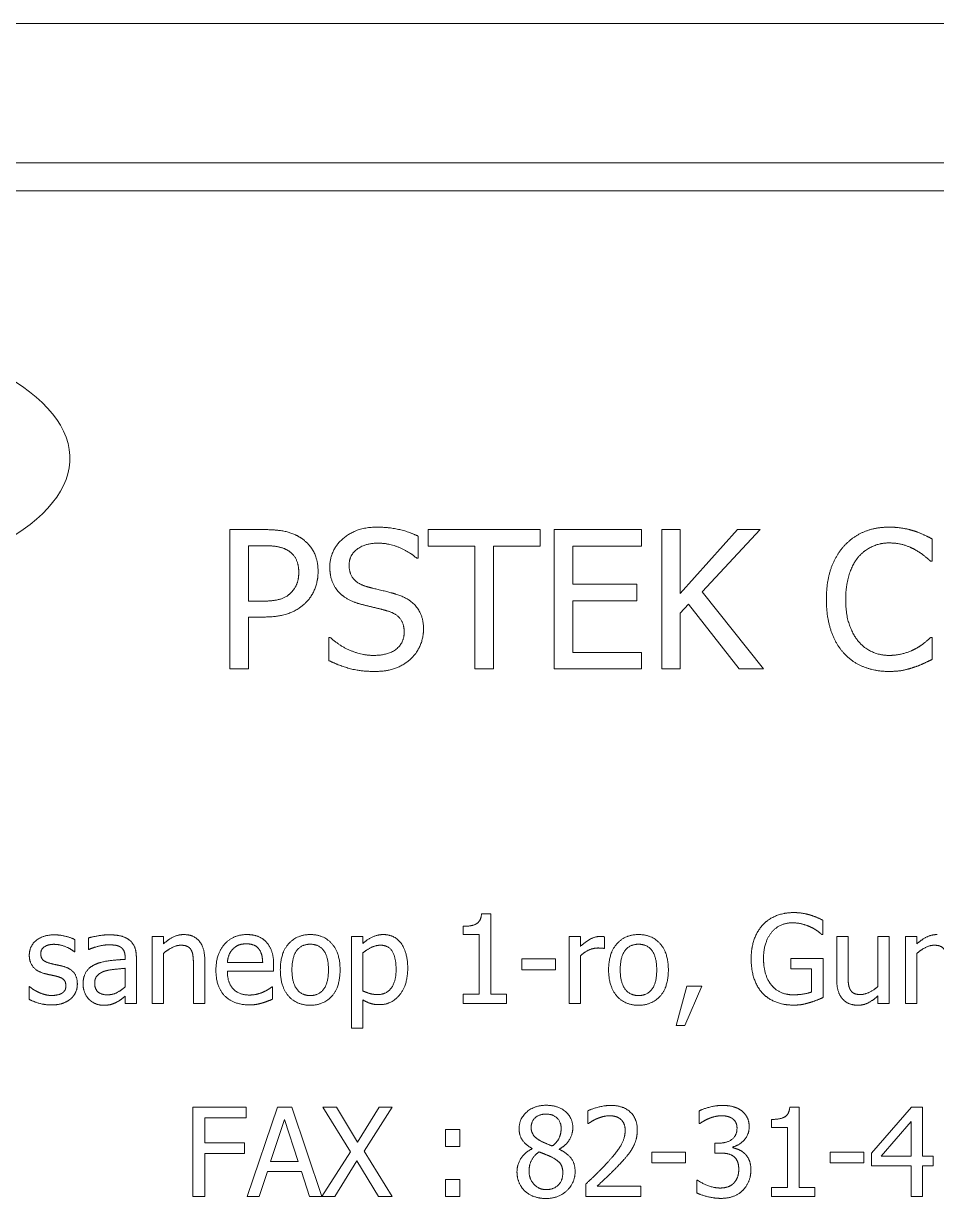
# Model space of a CAD drawing. Header units: millimetres. Extents: x 0 to 10092, y 0 to 7128.
# Drawn here: x 3963.74 to 3996.51, y 2644.05 to 2686.21 of the extents above; entities that cross this region are included whole.
import ezdxf

# ---------------------------------------------------------------- set-up
doc = ezdxf.new("R2010")
doc.units = ezdxf.units.MM
doc.header["$LTSCALE"] = 12
doc.layers.add('가시적인 것(ISO)', color=3, linetype='Continuous', lineweight=5, true_color=0x00ff00)

msp = doc.modelspace()

# ---------------------------------------------------------------- linework, layer by layer
at = {"layer": '가시적인 것(ISO)'}
for p, q in [((3908.142, 2686.209), (4058.142, 2686.209)), ((4048.142, 2681.209), (3918.142, 2681.209)), ((3919.058, 2680.209), (4047.225, 2680.209)), ((3971.154, 2663.048), (3971.154, 2668.048)), ((3971.154, 2668.048), (3972.411, 2668.048)), ((3977.905, 2667.813), (3977.905, 2667.019)), ((3978.265, 2667.456), (3978.265, 2668.048)), ((3978.265, 2668.048), (3982.285, 2668.048)), ((3982.285, 2668.048), (3982.285, 2667.456)), ((3982.791, 2663.048), (3982.791, 2668.048)), ((3982.791, 2668.048), (3985.919, 2668.048)), ((3985.919, 2668.048), (3985.919, 2667.456)), ((3986.649, 2663.048), (3986.649, 2668.048)), ((3986.649, 2668.048), (3987.313, 2668.048)), ((3987.313, 2665.75), (3989.364, 2668.048)), ((3987.313, 2668.048), (3987.313, 2665.75)), ((3990.174, 2668.048), (3988.103, 2665.815)), ((3989.364, 2668.048), (3990.174, 2668.048)), ((3996.349, 2667.715), (3996.349, 2666.913)), ((3972.37, 2667.472), (3971.819, 2667.472)), ((3971.819, 2667.472), (3971.819, 2665.479)), ((3979.943, 2667.456), (3978.265, 2667.456)), ((3979.943, 2663.048), (3979.943, 2667.456)), ((3980.607, 2667.456), (3980.607, 2663.048)), ((3982.285, 2667.456), (3980.607, 2667.456)), ((3985.919, 2667.456), (3983.456, 2667.456)), ((3983.456, 2667.456), (3983.456, 2666.087)), ((3977.905, 2667.019), (3977.856, 2667.019)), ((3996.349, 2666.913), (3996.296, 2666.913)), ((3983.456, 2666.087), (3985.753, 2666.087)), ((3985.753, 2666.087), (3985.753, 2665.495)), ((3988.103, 2665.815), (3990.295, 2663.048)), ((3971.819, 2665.479), (3972.273, 2665.479)), ((3985.753, 2665.495), (3983.456, 2665.495)), ((3983.456, 2665.495), (3983.456, 2663.639)), ((3987.605, 2665.374), (3987.313, 2665.045)), ((3989.432, 2663.048), (3987.605, 2665.374)), ((3972.382, 2664.912), (3971.819, 2664.912)), ((3971.819, 2664.912), (3971.819, 2663.048)), ((3987.313, 2665.045), (3987.313, 2663.048)), ((3974.7, 2663.348), (3974.7, 2664.182)), ((3974.7, 2664.182), (3974.748, 2664.182)), ((3996.3, 2664.182), (3996.349, 2664.182)), ((3996.349, 2664.182), (3996.349, 2663.388)), ((3983.456, 2663.639), (3985.919, 2663.639)), ((3985.919, 2663.639), (3985.919, 2663.048)), ((3971.819, 2663.048), (3971.154, 2663.048)), ((3980.607, 2663.048), (3979.943, 2663.048)), ((3985.919, 2663.048), (3982.791, 2663.048)), ((3987.313, 2663.048), (3986.649, 2663.048)), ((3990.295, 2663.048), (3989.432, 2663.048)), ((3980.179, 2654.259), (3980.511, 2654.259)), ((3980.511, 2654.259), (3980.511, 2651.375)), ((3979.518, 2653.52), (3979.518, 2653.813)), ((3992.43, 2654.031), (3992.43, 2653.517)), ((3965.588, 2653.333), (3965.588, 2652.9)), ((3966.075, 2652.986), (3966.075, 2653.398)), ((3968.362, 2651.049), (3968.362, 2653.45)), ((3968.362, 2653.45), (3968.767, 2653.45)), ((3968.767, 2653.45), (3968.767, 2653.183)), ((3975.519, 2650.164), (3975.519, 2653.45)), ((3975.519, 2653.45), (3975.924, 2653.45)), ((3975.924, 2653.45), (3975.924, 2653.198)), ((3980.099, 2653.52), (3979.518, 2653.52)), ((3980.099, 2651.375), (3980.099, 2653.52)), ((3983.325, 2651.049), (3983.325, 2653.45)), ((3983.325, 2653.45), (3983.73, 2653.45)), ((3983.73, 2653.45), (3983.73, 2653.092)), ((3984.598, 2653.437), (3984.598, 2653.017)), ((3992.43, 2653.517), (3992.393, 2653.517)), ((3992.928, 2651.891), (3992.928, 2653.45)), ((3992.928, 2653.45), (3993.332, 2653.45)), ((3993.332, 2653.45), (3993.332, 2652.081)), ((3994.408, 2651.656), (3994.408, 2653.45)), ((3994.408, 2653.45), (3994.813, 2653.45)), ((3994.813, 2653.45), (3994.813, 2651.049)), ((3995.399, 2653.45), (3995.803, 2653.45)), ((3995.399, 2651.049), (3995.399, 2653.45)), ((3995.803, 2653.45), (3995.803, 2653.183)), ((3966.098, 2652.986), (3966.075, 2652.986)), ((3984.598, 2653.017), (3984.577, 2653.017)), ((3965.588, 2652.9), (3965.567, 2652.9)), ((3967.39, 2652.628), (3967.39, 2652.706)), ((3967.794, 2652.69), (3967.794, 2651.049)), ((3968.767, 2652.843), (3968.767, 2651.049)), ((3970.248, 2652.607), (3970.248, 2651.049)), ((3971.059, 2652.516), (3972.327, 2652.516)), ((3975.924, 2652.861), (3975.924, 2651.497)), ((3981.629, 2652.255), (3981.629, 2652.644)), ((3981.629, 2652.644), (3982.84, 2652.644)), ((3982.84, 2652.644), (3982.84, 2652.255)), ((3983.73, 2652.752), (3983.73, 2651.049)), ((3991.281, 2652.286), (3991.281, 2652.659)), ((3991.281, 2652.659), (3992.443, 2652.659)), ((3992.443, 2652.659), (3992.443, 2651.261)), ((3995.803, 2652.843), (3995.803, 2651.049)), ((3967.39, 2651.64), (3967.39, 2652.306)), ((3969.843, 2651.049), (3969.843, 2652.418)), ((3972.721, 2652.208), (3971.059, 2652.208)), ((3972.721, 2652.428), (3972.721, 2652.208)), ((3982.84, 2652.255), (3981.629, 2652.255)), ((3992.023, 2652.286), (3991.281, 2652.286)), ((3992.023, 2651.458), (3992.023, 2652.286)), ((3963.941, 2651.194), (3963.941, 2651.648)), ((3963.941, 2651.648), (3963.962, 2651.648)), ((3972.654, 2651.637), (3972.677, 2651.637)), ((3972.677, 2651.637), (3972.677, 2651.197)), ((3987.166, 2650.253), (3987.544, 2651.661)), ((3988.081, 2651.661), (3987.479, 2650.253)), ((3987.544, 2651.661), (3988.081, 2651.661)), ((3967.39, 2651.049), (3967.39, 2651.303)), ((3979.518, 2651.049), (3979.518, 2651.375)), ((3979.518, 2651.375), (3980.099, 2651.375)), ((3980.511, 2651.375), (3981.079, 2651.375)), ((3981.079, 2651.375), (3981.079, 2651.049)), ((3994.408, 2651.049), (3994.408, 2651.313)), ((3967.794, 2651.049), (3967.39, 2651.049)), ((3968.767, 2651.049), (3968.362, 2651.049)), ((3970.248, 2651.049), (3969.843, 2651.049)), ((3975.924, 2651.171), (3975.924, 2650.164)), ((3981.079, 2651.049), (3979.518, 2651.049)), ((3983.73, 2651.049), (3983.325, 2651.049)), ((3994.813, 2651.049), (3994.408, 2651.049)), ((3995.803, 2651.049), (3995.399, 2651.049)), ((3975.924, 2650.164), (3975.519, 2650.164)), ((3987.479, 2650.253), (3987.166, 2650.253)), ((3969.825, 2644.119), (3969.825, 2647.319)), ((3969.825, 2647.319), (3971.739, 2647.319)), ((3971.739, 2647.319), (3971.739, 2646.94)), ((3971.775, 2644.119), (3972.854, 2647.319)), ((3972.854, 2647.319), (3973.377, 2647.319)), ((3973.377, 2647.319), (3974.455, 2644.121)), ((3975.473, 2645.721), (3974.485, 2647.319)), ((3974.485, 2647.319), (3974.972, 2647.319)), ((3974.972, 2647.319), (3975.735, 2646.066)), ((3975.735, 2646.066), (3976.513, 2647.319)), ((3976.972, 2647.319), (3975.971, 2645.742)), ((3976.513, 2647.319), (3976.972, 2647.319)), ((3983.997, 2646.738), (3983.997, 2647.194)), ((3987.99, 2646.735), (3987.99, 2647.189)), ((3991.242, 2647.329), (3991.574, 2647.329)), ((3991.574, 2647.329), (3991.574, 2644.445)), ((3994.18, 2645.669), (3995.612, 2647.319)), ((3995.612, 2647.319), (3996.006, 2647.319)), ((3996.006, 2647.319), (3996.006, 2645.563)), ((3971.739, 2646.94), (3970.25, 2646.94)), ((3970.25, 2646.94), (3970.25, 2646.038)), ((3973.105, 2646.883), (3972.613, 2645.376)), ((3973.601, 2645.376), (3973.105, 2646.883)), ((3984.02, 2646.738), (3983.997, 2646.738)), ((3988.016, 2646.735), (3987.99, 2646.735)), ((3990.581, 2646.59), (3990.581, 2646.883)), ((3991.162, 2646.59), (3990.581, 2646.59)), ((3991.162, 2644.445), (3991.162, 2646.59)), ((3995.593, 2646.813), (3994.517, 2645.563)), ((3995.593, 2645.563), (3995.593, 2646.813)), ((3978.885, 2645.908), (3978.885, 2646.52)), ((3978.885, 2646.52), (3979.399, 2646.52)), ((3979.399, 2646.52), (3979.399, 2645.908)), ((3970.25, 2646.038), (3971.676, 2646.038)), ((3971.676, 2646.038), (3971.676, 2645.659)), ((3975.971, 2645.742), (3976.972, 2644.119)), ((3979.399, 2645.908), (3978.885, 2645.908)), ((3981.995, 2645.828), (3981.995, 2645.841)), ((3982.97, 2645.822), (3982.97, 2645.809)), ((3988.555, 2645.677), (3988.555, 2646.032)), ((3988.555, 2646.032), (3988.698, 2646.032)), ((3989.193, 2645.898), (3989.193, 2645.867)), ((3971.676, 2645.659), (3970.25, 2645.659)), ((3970.25, 2645.659), (3970.25, 2644.119)), ((3972.613, 2645.376), (3973.601, 2645.376)), ((3974.455, 2644.121), (3975.473, 2645.721)), ((3975.706, 2645.395), (3974.913, 2644.119)), ((3976.484, 2644.119), (3975.706, 2645.395)), ((3986.292, 2645.325), (3986.292, 2645.714)), ((3986.292, 2645.714), (3987.503, 2645.714)), ((3987.503, 2645.325), (3986.292, 2645.325)), ((3987.503, 2645.714), (3987.503, 2645.325)), ((3988.737, 2645.677), (3988.555, 2645.677)), ((3992.692, 2645.325), (3992.692, 2645.714)), ((3992.692, 2645.714), (3993.903, 2645.714)), ((3993.903, 2645.325), (3992.692, 2645.325)), ((3993.903, 2645.714), (3993.903, 2645.325)), ((3994.18, 2645.218), (3994.18, 2645.669)), ((3994.517, 2645.563), (3995.593, 2645.563)), ((3996.006, 2645.563), (3996.387, 2645.563)), ((3996.387, 2645.563), (3996.387, 2645.218)), ((3972.496, 2645.013), (3972.205, 2644.119)), ((3973.717, 2645.013), (3972.496, 2645.013)), ((3974.008, 2644.119), (3973.717, 2645.013)), ((3995.593, 2645.218), (3994.18, 2645.218)), ((3995.593, 2644.119), (3995.593, 2645.218)), ((3996.387, 2645.218), (3996.006, 2645.218)), ((3996.006, 2645.218), (3996.006, 2644.119)), ((3978.885, 2644.119), (3978.885, 2644.731)), ((3978.885, 2644.731), (3979.399, 2644.731)), ((3979.399, 2644.731), (3979.399, 2644.119)), ((3983.929, 2644.119), (3983.929, 2644.573)), ((3984.331, 2644.49), (3985.903, 2644.49)), ((3985.903, 2644.49), (3985.903, 2644.119)), ((3987.902, 2644.248), (3987.902, 2644.702)), ((3987.902, 2644.702), (3987.933, 2644.702)), ((3970.25, 2644.119), (3969.825, 2644.119)), ((3972.205, 2644.119), (3971.775, 2644.119)), ((3974.913, 2644.119), (3974.008, 2644.119)), ((3976.972, 2644.119), (3976.484, 2644.119)), ((3979.399, 2644.119), (3978.885, 2644.119)), ((3985.903, 2644.119), (3983.929, 2644.119)), ((3990.581, 2644.119), (3990.581, 2644.445)), ((3990.581, 2644.445), (3991.162, 2644.445)), ((3992.142, 2644.119), (3990.581, 2644.119)), ((3991.574, 2644.445), (3992.142, 2644.445)), ((3992.142, 2644.445), (3992.142, 2644.119)), ((3996.006, 2644.119), (3995.593, 2644.119))]:
    msp.add_line(p, q, dxfattribs=at)
msp.add_ellipse((3952.052, 2670.607), major_axis=(-13.36, 0), ratio=0.39426, start_param=1.946253, end_param=5.837607, dxfattribs=at)
for points in [[(3974.736, 2666.707), (3974.736, 2667.314), (3975.684, 2668.137), (3976.418, 2668.137)], [(3976.418, 2668.137), (3976.839, 2668.137), (3977.585, 2667.971), (3977.905, 2667.813)], [(3993.18, 2667.448), (3993.48, 2667.784), (3994.299, 2668.137), (3994.805, 2668.137)], [(3994.805, 2668.137), (3995.056, 2668.137), (3995.498, 2668.064), (3995.684, 2668.007)], [(3972.411, 2668.048), (3972.856, 2668.048), (3973.48, 2667.902), (3973.719, 2667.736)], [(3973.719, 2667.736), (3973.999, 2667.545), (3974.315, 2666.958), (3974.315, 2666.54)], [(3995.684, 2668.007), (3995.847, 2667.955), (3996.183, 2667.805), (3996.349, 2667.715)], [(3973.261, 2667.282), (3973.103, 2667.387), (3972.682, 2667.472), (3972.37, 2667.472)], [(3973.622, 2666.52), (3973.622, 2666.78), (3973.444, 2667.16), (3973.261, 2667.282)], [(3976.462, 2667.562), (3976, 2667.562), (3975.429, 2667.128), (3975.429, 2666.775)], [(3977.856, 2667.019), (3977.617, 2667.237), (3976.872, 2667.562), (3976.462, 2667.562)], [(3992.556, 2665.544), (3992.556, 2666.172), (3992.876, 2667.104), (3993.18, 2667.448)], [(3994.801, 2667.57), (3994.481, 2667.57), (3993.91, 2667.306), (3993.695, 2667.055)], [(3995.733, 2667.331), (3995.543, 2667.436), (3995.093, 2667.57), (3994.801, 2667.57)], [(3996.296, 2666.913), (3996.207, 2666.994), (3995.932, 2667.221), (3995.733, 2667.331)], [(3993.695, 2667.055), (3993.484, 2666.8), (3993.249, 2666.026), (3993.249, 2665.544)], [(3973.338, 2665.779), (3973.488, 2665.929), (3973.622, 2666.281), (3973.622, 2666.52)], [(3974.315, 2666.54), (3974.315, 2666.216), (3974.084, 2665.633), (3973.877, 2665.43)], [(3975.06, 2665.803), (3974.906, 2665.969), (3974.736, 2666.415), (3974.736, 2666.707)], [(3975.429, 2666.775), (3975.429, 2666.459), (3975.765, 2666.083), (3976.082, 2665.997)], [(3976.082, 2665.997), (3976.292, 2665.941), (3976.904, 2665.795), (3977.107, 2665.734)], [(3972.273, 2665.479), (3972.678, 2665.479), (3973.176, 2665.609), (3973.338, 2665.779)], [(3975.887, 2665.361), (3975.628, 2665.43), (3975.218, 2665.637), (3975.06, 2665.803)], [(3977.107, 2665.734), (3977.621, 2665.576), (3978.099, 2664.94), (3978.099, 2664.474)], [(3973.877, 2665.43), (3973.618, 2665.175), (3972.917, 2664.912), (3972.382, 2664.912)], [(3976.791, 2665.134), (3976.56, 2665.199), (3976.175, 2665.288), (3975.887, 2665.361)], [(3977.406, 2664.369), (3977.406, 2664.668), (3977.111, 2665.041), (3976.791, 2665.134)], [(3993.184, 2663.615), (3992.885, 2663.939), (3992.556, 2664.912), (3992.556, 2665.544)], [(3993.249, 2665.544), (3993.249, 2665.029), (3993.496, 2664.288), (3993.711, 2664.032)], [(3976.292, 2663.534), (3976.843, 2663.534), (3977.406, 2663.992), (3977.406, 2664.369)], [(3978.099, 2664.474), (3978.099, 2664.178), (3977.86, 2663.611), (3977.646, 2663.412)], [(3974.748, 2664.182), (3975.077, 2663.874), (3975.907, 2663.534), (3976.292, 2663.534)], [(3993.711, 2664.032), (3993.922, 2663.785), (3994.485, 2663.534), (3994.801, 2663.534)], [(3995.77, 2663.781), (3995.952, 2663.886), (3996.223, 2664.105), (3996.3, 2664.182)], [(3994.793, 2662.959), (3994.307, 2662.959), (3993.484, 2663.287), (3993.184, 2663.615)], [(3994.801, 2663.534), (3995.089, 2663.534), (3995.579, 2663.676), (3995.77, 2663.781)], [(3976.341, 2662.959), (3975.798, 2662.959), (3975.036, 2663.186), (3974.7, 2663.348)], [(3977.646, 2663.412), (3977.406, 2663.194), (3976.799, 2662.959), (3976.341, 2662.959)], [(3995.684, 2663.104), (3995.466, 2663.032), (3995.093, 2662.959), (3994.793, 2662.959)], [(3996.349, 2663.388), (3996.183, 2663.311), (3995.891, 2663.169), (3995.684, 2663.104)], [(3979.518, 2653.813), (3979.848, 2653.813), (3980.159, 2654), (3980.179, 2654.259)], [(3990.277, 2653.867), (3990.472, 2654.078), (3991.042, 2654.306), (3991.382, 2654.306)], [(3991.382, 2654.306), (3991.545, 2654.306), (3991.841, 2654.259), (3991.976, 2654.218)], [(3991.976, 2654.218), (3992.085, 2654.186), (3992.349, 2654.072), (3992.43, 2654.031)], [(3989.857, 2652.651), (3989.857, 2653.038), (3990.075, 2653.65), (3990.277, 2653.867)], [(3991.333, 2653.938), (3990.871, 2653.938), (3990.301, 2653.243), (3990.301, 2652.664)], [(3991.989, 2653.787), (3991.859, 2653.852), (3991.525, 2653.938), (3991.333, 2653.938)], [(3992.393, 2653.517), (3992.313, 2653.587), (3992.144, 2653.715), (3991.989, 2653.787)], [(3963.951, 2652.773), (3963.951, 2653.1), (3964.441, 2653.507), (3964.846, 2653.507)], [(3964.846, 2653.507), (3965.046, 2653.507), (3965.45, 2653.409), (3965.588, 2653.333)], [(3966.075, 2653.398), (3966.187, 2653.429), (3966.604, 2653.507), (3966.809, 2653.507)], [(3966.809, 2653.507), (3967.058, 2653.507), (3967.398, 2653.429), (3967.532, 2653.328)], [(3967.532, 2653.328), (3967.665, 2653.23), (3967.794, 2652.916), (3967.794, 2652.69)], [(3968.767, 2653.183), (3968.948, 2653.346), (3969.298, 2653.517), (3969.495, 2653.517)], [(3969.495, 2653.517), (3969.848, 2653.517), (3970.248, 2653.051), (3970.248, 2652.607)], [(3970.649, 2652.236), (3970.649, 2652.822), (3971.264, 2653.517), (3971.759, 2653.517)], [(3971.759, 2653.517), (3971.982, 2653.517), (3972.327, 2653.388), (3972.454, 2653.25)], [(3972.96, 2652.249), (3972.96, 2652.851), (3973.551, 2653.517), (3974.034, 2653.517)], [(3974.034, 2653.517), (3974.521, 2653.517), (3975.105, 2652.854), (3975.105, 2652.249)], [(3975.924, 2653.198), (3976.074, 2653.336), (3976.443, 2653.517), (3976.658, 2653.517)], [(3976.658, 2653.517), (3977.07, 2653.517), (3977.532, 2652.864), (3977.532, 2652.314)], [(3983.73, 2653.092), (3983.95, 2653.289), (3984.279, 2653.45), (3984.435, 2653.45)], [(3984.435, 2653.45), (3984.497, 2653.45), (3984.559, 2653.445), (3984.598, 2653.437)], [(3984.741, 2652.249), (3984.741, 2652.851), (3985.332, 2653.517), (3985.814, 2653.517)], [(3985.814, 2653.517), (3986.302, 2653.517), (3986.885, 2652.854), (3986.885, 2652.249)], [(3995.803, 2653.183), (3995.985, 2653.346), (3996.335, 2653.517), (3996.532, 2653.517)], [(3964.838, 2653.167), (3964.638, 2653.167), (3964.364, 2652.999), (3964.364, 2652.83)], [(3965.567, 2652.9), (3965.411, 2653.025), (3965.033, 2653.167), (3964.838, 2653.167)], [(3966.806, 2653.149), (3966.666, 2653.149), (3966.288, 2653.066), (3966.098, 2652.986)], [(3967.226, 2653.069), (3967.149, 2653.118), (3966.926, 2653.149), (3966.806, 2653.149)], [(3967.39, 2652.706), (3967.39, 2652.846), (3967.304, 2653.02), (3967.226, 2653.069)], [(3969.389, 2653.134), (3969.239, 2653.134), (3968.92, 2652.973), (3968.767, 2652.843)], [(3969.765, 2652.955), (3969.716, 2653.045), (3969.54, 2653.134), (3969.389, 2653.134)], [(3969.843, 2652.418), (3969.843, 2652.584), (3969.812, 2652.869), (3969.765, 2652.955)], [(3971.256, 2652.996), (3971.166, 2652.9), (3971.072, 2652.669), (3971.059, 2652.516)], [(3971.736, 2653.185), (3971.575, 2653.185), (3971.35, 2653.09), (3971.256, 2652.996)], [(3972.19, 2652.999), (3972.12, 2653.09), (3971.899, 2653.185), (3971.736, 2653.185)], [(3972.327, 2652.516), (3972.322, 2652.68), (3972.255, 2652.918), (3972.19, 2652.999)], [(3972.454, 2653.25), (3972.584, 2653.113), (3972.721, 2652.716), (3972.721, 2652.428)], [(3974.034, 2653.17), (3973.72, 2653.17), (3973.377, 2652.716), (3973.377, 2652.249)], [(3974.687, 2652.249), (3974.687, 2652.716), (3974.347, 2653.17), (3974.034, 2653.17)], [(3976.559, 2653.134), (3976.388, 2653.134), (3976.067, 2652.981), (3975.924, 2652.861)], [(3977.114, 2652.267), (3977.114, 2652.68), (3976.852, 2653.134), (3976.559, 2653.134)], [(3984.36, 2653.035), (3984.196, 2653.035), (3983.875, 2652.892), (3983.73, 2652.752)], [(3984.577, 2653.017), (3984.531, 2653.03), (3984.43, 2653.035), (3984.36, 2653.035)], [(3985.814, 2653.17), (3985.501, 2653.17), (3985.158, 2652.716), (3985.158, 2652.249)], [(3986.468, 2652.249), (3986.468, 2652.716), (3986.128, 2653.17), (3985.814, 2653.17)], [(3996.426, 2653.134), (3996.275, 2653.134), (3995.956, 2652.973), (3995.803, 2652.843)], [(3996.802, 2652.955), (3996.753, 2653.045), (3996.576, 2653.134), (3996.426, 2653.134)], [(3964.475, 2652.125), (3964.2, 2652.205), (3963.951, 2652.537), (3963.951, 2652.773)], [(3964.364, 2652.83), (3964.364, 2652.677), (3964.527, 2652.529), (3964.708, 2652.483)], [(3964.708, 2652.483), (3964.797, 2652.459), (3965.02, 2652.413), (3965.142, 2652.384)], [(3966.319, 2652.446), (3966.521, 2652.54), (3967.071, 2652.61), (3967.39, 2652.628)], [(3990.275, 2651.404), (3990.072, 2651.617), (3989.857, 2652.244), (3989.857, 2652.651)], [(3990.301, 2652.664), (3990.301, 2652.343), (3990.451, 2651.86), (3990.594, 2651.694)], [(3964.908, 2652.026), (3964.83, 2652.044), (3964.581, 2652.096), (3964.475, 2652.125)], [(3965.142, 2652.384), (3965.406, 2652.317), (3965.676, 2652.008), (3965.676, 2651.741)], [(3965.881, 2651.744), (3965.881, 2651.993), (3966.091, 2652.345), (3966.319, 2652.446)], [(3966.669, 2652.208), (3966.508, 2652.159), (3966.298, 2651.954), (3966.298, 2651.772)], [(3967.39, 2652.306), (3967.245, 2652.293), (3966.806, 2652.249), (3966.669, 2652.208)], [(3971.858, 2650.994), (3971.282, 2650.994), (3970.649, 2651.64), (3970.649, 2652.236)], [(3971.059, 2652.208), (3971.059, 2651.79), (3971.479, 2651.347), (3971.853, 2651.347)], [(3974.034, 2650.981), (3973.533, 2650.981), (3972.96, 2651.663), (3972.96, 2652.249)], [(3973.377, 2652.249), (3973.377, 2651.796), (3973.72, 2651.329), (3974.034, 2651.329)], [(3975.105, 2652.249), (3975.105, 2651.643), (3974.521, 2650.981), (3974.034, 2650.981)], [(3974.034, 2651.329), (3974.345, 2651.329), (3974.687, 2651.788), (3974.687, 2652.249)], [(3976.453, 2651.365), (3976.767, 2651.365), (3977.114, 2651.827), (3977.114, 2652.267)], [(3977.532, 2652.314), (3977.532, 2651.713), (3976.959, 2651.002), (3976.52, 2651.002)], [(3985.814, 2650.981), (3985.314, 2650.981), (3984.741, 2651.663), (3984.741, 2652.249)], [(3985.158, 2652.249), (3985.158, 2651.796), (3985.501, 2651.329), (3985.814, 2651.329)], [(3986.885, 2652.249), (3986.885, 2651.643), (3986.302, 2650.981), (3985.814, 2650.981)], [(3985.814, 2651.329), (3986.126, 2651.329), (3986.468, 2651.788), (3986.468, 2652.249)], [(3993.332, 2652.081), (3993.332, 2651.889), (3993.361, 2651.637), (3993.41, 2651.544)], [(3963.962, 2651.648), (3964.013, 2651.606), (3964.154, 2651.508), (3964.27, 2651.453)], [(3965.263, 2651.687), (3965.263, 2651.829), (3965.108, 2651.977), (3964.908, 2652.026)], [(3965.121, 2651.412), (3965.196, 2651.461), (3965.263, 2651.573), (3965.263, 2651.687)], [(3965.676, 2651.741), (3965.676, 2651.585), (3965.554, 2651.311), (3965.435, 2651.209)], [(3966.093, 2651.194), (3965.997, 2651.292), (3965.881, 2651.583), (3965.881, 2651.744)], [(3966.298, 2651.772), (3966.298, 2651.565), (3966.531, 2651.355), (3966.754, 2651.355)], [(3966.754, 2651.355), (3966.944, 2651.355), (3967.255, 2651.518), (3967.39, 2651.64)], [(3972.345, 2651.453), (3972.454, 2651.505), (3972.605, 2651.596), (3972.654, 2651.637)], [(3990.594, 2651.694), (3990.731, 2651.528), (3991.12, 2651.355), (3991.364, 2651.355)], [(3993.145, 2651.197), (3993.042, 2651.308), (3992.928, 2651.648), (3992.928, 2651.891)], [(3993.786, 2651.365), (3993.934, 2651.365), (3994.268, 2651.534), (3994.408, 2651.656)], [(3964.27, 2651.453), (3964.371, 2651.404), (3964.62, 2651.331), (3964.753, 2651.331)], [(3964.753, 2651.331), (3964.848, 2651.331), (3965.069, 2651.375), (3965.121, 2651.412)], [(3967.39, 2651.303), (3967.341, 2651.267), (3967.175, 2651.137), (3967.097, 2651.098)], [(3971.853, 2651.347), (3971.985, 2651.347), (3972.242, 2651.407), (3972.345, 2651.453)], [(3975.924, 2651.497), (3976.082, 2651.422), (3976.308, 2651.365), (3976.453, 2651.365)], [(3991.379, 2650.986), (3991.04, 2650.986), (3990.477, 2651.194), (3990.275, 2651.404)], [(3991.364, 2651.355), (3991.543, 2651.355), (3991.901, 2651.407), (3992.023, 2651.458)], [(3992.443, 2651.261), (3992.362, 2651.225), (3992.087, 2651.114), (3991.971, 2651.08)], [(3993.41, 2651.544), (3993.459, 2651.451), (3993.628, 2651.365), (3993.786, 2651.365)], [(3994.408, 2651.313), (3994.222, 2651.15), (3993.887, 2650.981), (3993.68, 2650.981)], [(3964.737, 2650.992), (3964.496, 2650.992), (3964.078, 2651.121), (3963.941, 2651.194)], [(3965.435, 2651.209), (3965.307, 2651.103), (3964.983, 2650.992), (3964.737, 2650.992)], [(3966.609, 2650.981), (3966.461, 2650.981), (3966.194, 2651.093), (3966.093, 2651.194)], [(3967.097, 2651.098), (3966.99, 2651.041), (3966.791, 2650.981), (3966.609, 2650.981)], [(3972.312, 2651.062), (3972.195, 2651.028), (3972.003, 2650.994), (3971.858, 2650.994)], [(3972.677, 2651.197), (3972.607, 2651.168), (3972.395, 2651.085), (3972.312, 2651.062)], [(3976.52, 2651.002), (3976.342, 2651.002), (3976.067, 2651.085), (3975.924, 2651.171)], [(3991.971, 2651.08), (3991.813, 2651.033), (3991.558, 2650.986), (3991.379, 2650.986)], [(3993.68, 2650.981), (3993.524, 2650.981), (3993.247, 2651.085), (3993.145, 2651.197)], [(3981.53, 2646.549), (3981.53, 2646.909), (3982.075, 2647.391), (3982.495, 2647.391)], [(3982.493, 2647.075), (3982.259, 2647.075), (3981.961, 2646.818), (3981.961, 2646.598)], [(3983.037, 2646.572), (3983.037, 2646.787), (3982.749, 2647.075), (3982.493, 2647.075)], [(3982.495, 2647.391), (3982.931, 2647.391), (3983.457, 2646.935), (3983.457, 2646.577)], [(3983.997, 2647.194), (3984.129, 2647.259), (3984.603, 2647.386), (3984.816, 2647.386)], [(3984.785, 2647.015), (3984.671, 2647.015), (3984.437, 2646.958), (3984.331, 2646.914)], [(3985.177, 2646.886), (3985.101, 2646.95), (3984.904, 2647.015), (3984.785, 2647.015)], [(3984.816, 2647.386), (3985.265, 2647.386), (3985.77, 2646.912), (3985.77, 2646.507)], [(3987.99, 2647.189), (3988.13, 2647.264), (3988.61, 2647.386), (3988.825, 2647.386)], [(3988.791, 2647.015), (3988.675, 2647.015), (3988.444, 2646.958), (3988.332, 2646.914)], [(3989.18, 2646.917), (3989.1, 2646.971), (3988.903, 2647.015), (3988.791, 2647.015)], [(3988.825, 2647.386), (3989.043, 2647.386), (3989.367, 2647.298), (3989.499, 2647.205)], [(3989.499, 2647.205), (3989.639, 2647.103), (3989.785, 2646.81), (3989.785, 2646.613)], [(3990.581, 2646.883), (3990.91, 2646.883), (3991.221, 2647.07), (3991.242, 2647.329)], [(3981.961, 2646.598), (3981.961, 2646.44), (3982.114, 2646.219), (3982.267, 2646.131)], [(3983.457, 2646.577), (3983.457, 2646.362), (3983.206, 2645.942), (3982.97, 2645.822)], [(3984.331, 2646.914), (3984.24, 2646.878), (3984.072, 2646.774), (3984.02, 2646.738)], [(3985.335, 2646.484), (3985.335, 2646.619), (3985.252, 2646.821), (3985.177, 2646.886)], [(3988.332, 2646.914), (3988.229, 2646.87), (3988.076, 2646.777), (3988.016, 2646.735)], [(3989.349, 2646.569), (3989.349, 2646.691), (3989.256, 2646.865), (3989.18, 2646.917)], [(3989.785, 2646.613), (3989.785, 2646.349), (3989.437, 2645.95), (3989.193, 2645.898)], [(3981.995, 2645.841), (3981.759, 2645.978), (3981.53, 2646.305), (3981.53, 2646.549)], [(3982.718, 2645.931), (3982.905, 2646.074), (3983.037, 2646.377), (3983.037, 2646.572)], [(3984.702, 2645.343), (3985.068, 2645.745), (3985.335, 2646.227), (3985.335, 2646.484)], [(3985.77, 2646.507), (3985.77, 2646.318), (3985.682, 2646.001), (3985.604, 2645.867)], [(3988.698, 2646.032), (3988.986, 2646.032), (3989.349, 2646.307), (3989.349, 2646.569)], [(3981.453, 2645.003), (3981.453, 2645.262), (3981.73, 2645.698), (3981.995, 2645.828)], [(3982.267, 2646.131), (3982.332, 2646.095), (3982.607, 2645.968), (3982.718, 2645.931)], [(3982.97, 2645.809), (3983.25, 2645.68), (3983.538, 2645.306), (3983.538, 2645.011)], [(3985.604, 2645.867), (3985.527, 2645.726), (3985.301, 2645.452), (3985.177, 2645.319)], [(3989.193, 2645.867), (3989.295, 2645.846), (3989.525, 2645.752), (3989.624, 2645.659)], [(3982.251, 2645.719), (3982.075, 2645.602), (3981.886, 2645.255), (3981.886, 2645.034)], [(3982.721, 2645.519), (3982.648, 2645.561), (3982.404, 2645.656), (3982.251, 2645.719)], [(3983.097, 2644.969), (3983.097, 2645.166), (3982.941, 2645.4), (3982.721, 2645.519)], [(3983.929, 2644.573), (3984.142, 2644.772), (3984.52, 2645.143), (3984.702, 2645.343)], [(3985.177, 2645.319), (3984.974, 2645.099), (3984.479, 2644.627), (3984.331, 2644.49)], [(3989.219, 2645.563), (3989.129, 2645.628), (3988.882, 2645.677), (3988.737, 2645.677)], [(3989.411, 2645.099), (3989.411, 2645.273), (3989.31, 2645.498), (3989.219, 2645.563)], [(3989.624, 2645.659), (3989.722, 2645.568), (3989.847, 2645.278), (3989.847, 2645.068)], [(3981.728, 2644.321), (3981.593, 2644.451), (3981.453, 2644.803), (3981.453, 2645.003)], [(3981.886, 2645.034), (3981.886, 2644.744), (3982.236, 2644.365), (3982.5, 2644.365)], [(3983.538, 2645.011), (3983.538, 2644.601), (3982.941, 2644.046), (3982.495, 2644.046)], [(3982.5, 2644.365), (3982.77, 2644.365), (3983.097, 2644.689), (3983.097, 2644.969)], [(3989.235, 2644.601), (3989.32, 2644.697), (3989.411, 2644.925), (3989.411, 2645.099)], [(3989.847, 2645.068), (3989.847, 2644.853), (3989.699, 2644.487), (3989.564, 2644.347)], [(3987.933, 2644.702), (3988.068, 2644.604), (3988.524, 2644.422), (3988.75, 2644.422)], [(3988.75, 2644.422), (3988.882, 2644.422), (3989.147, 2644.505), (3989.235, 2644.601)], [(3982.495, 2644.046), (3982.257, 2644.046), (3981.865, 2644.189), (3981.728, 2644.321)], [(3988.776, 2644.051), (3988.535, 2644.051), (3988.063, 2644.168), (3987.902, 2644.248)], [(3989.564, 2644.347), (3989.424, 2644.202), (3989.027, 2644.051), (3988.776, 2644.051)]]:
    msp.add_open_spline(points, degree=2, dxfattribs=at)

doc.saveas('drawing.dxf')
